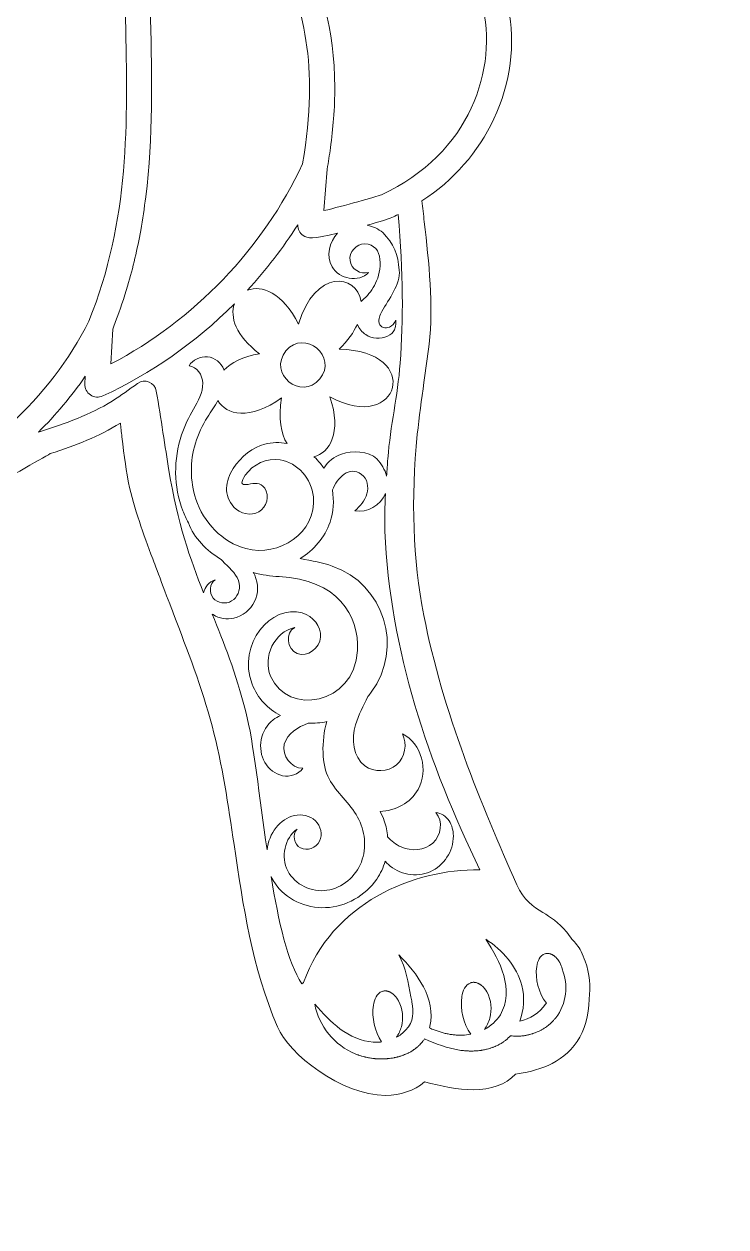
# Model space of a CAD drawing. Header units: inches. Extents: x -3.1 to 9.6, y -3.2 to 12.7.
# Drawn here: x 7.394 to 9.597, y 5.209 to 8.985 of the extents above; entities that cross this region are included whole.
import ezdxf

# ---------------------------------------------------------------- set-up
doc = ezdxf.new("R2010")
doc.units = ezdxf.units.IN
doc.header["$MEASUREMENT"] = 0
doc.layers.add('_U+0421_U+043B_U+043E_U+0439 1', color=7, linetype='Continuous')

# ---------------------------------------------------------------- blocks, each defined once
blk = doc.blocks.new('block 4')
at = {"layer": '_U+0421_U+043B_U+043E_U+0439 1', "lineweight": 0}
for points, knots in [([(9.5956, 10.6371), (9.5969, 10.708), (9.583, 10.7766), (9.5554, 10.8354), (9.531, 10.8871), (9.4967, 10.9293), (9.455, 10.9591), (9.4854, 11.0268), (9.4934, 11.107), (9.4764, 11.1846), (9.459, 11.2645), (9.4166, 11.3358), (9.3582, 11.3848), (9.3915, 11.4737), (9.3868, 11.58), (9.3442, 11.6698), (9.3089, 11.7443), (9.2509, 11.7997), (9.1817, 11.8267), (9.1984, 11.913), (9.1801, 11.9941), (9.1287, 12.0583), (9.0914, 12.105), (9.0375, 12.1419), (8.9727, 12.1648), (8.9237, 12.1822), (8.8692, 12.1913), (8.813, 12.1918), (8.8131, 12.248), (8.7894, 12.3032), (8.7445, 12.3484), (8.6796, 12.4137), (8.5839, 12.4473), (8.4973, 12.4375), (8.4547, 12.5251), (8.3692, 12.5911), (8.2624, 12.6172), (8.1612, 12.6418), (8.0605, 12.6259), (7.9838, 12.5748), (7.9636, 12.6021), (7.936, 12.6254), (7.9021, 12.6433), (7.8575, 12.6668), (7.8042, 12.6799), (7.7517, 12.6799), (7.7516, 12.6799), (7.7515, 12.6799), (7.7513, 12.6799), (7.6859, 12.6799), (7.6309, 12.6609), (7.5939, 12.6269), (7.5548, 12.6762), (7.499, 12.7058), (7.4364, 12.7088), (7.3711, 12.712), (7.3096, 12.6857), (7.2718, 12.6404), (7.1844, 12.6601), (7.1046, 12.6474), (7.0447, 12.6037), (7.0016, 12.5722), (6.9712, 12.5265), (6.9588, 12.4762), (6.9039, 12.4835), (6.8485, 12.47), (6.8014, 12.4371), (6.7541, 12.4039), (6.7223, 12.356), (6.7106, 12.3014), (6.6724, 12.303), (6.6325, 12.2917), (6.5962, 12.2683), (6.5404, 12.2324), (6.5001, 12.1727), (6.4866, 12.108), (6.4565, 12.0968), (6.4287, 12.0743), (6.4048, 12.0416), (6.3607, 11.9809), (6.3382, 11.8957), (6.3455, 11.822), (6.2944, 11.7827), (6.2598, 11.7306), (6.2448, 11.6701), (6.2319, 11.6183), (6.2335, 11.5613), (6.2492, 11.5036), (6.1896, 11.464), (6.1497, 11.4081), (6.1333, 11.3401), (6.1201, 11.2857), (6.1231, 11.2251), (6.1411, 11.1701), (6.0586, 11.0805), (6.0147, 10.9148), (6.0688, 10.8095), (6.0437, 10.7567), (6.0282, 10.7037), (6.0224, 10.6512), (5.9684, 10.6517), (5.9139, 10.6547), (5.8609, 10.6577), (5.8018, 10.6609), (5.7407, 10.6643), (5.6793, 10.6643), (5.669, 10.6643), (5.6588, 10.6642), (5.649, 10.6641), (5.4875, 10.6609), (5.4048, 10.6298), (4.9455, 10.457), (4.8687, 10.4281), (4.7818, 10.3954), (4.6819, 10.3581), (4.5157, 10.296), (4.402, 10.2425), (4.3125, 10.153), (4.2163, 10.0568), (4.1579, 9.9261), (4.1231, 9.7294), (4.1158, 9.6883), (4.1016, 9.6458), (4.0822, 9.5953), (4.0822, 9.5953), (4.0822, 9.5953), (4.0822, 9.5953), (4.0814, 9.5931), (3.9753, 9.3205), (3.9752, 9.3204), (3.9738, 9.3166), (3.9252, 9.173), (3.9251, 9.1726), (3.9236, 9.1681), (3.8713, 8.9916), (3.8711, 8.991), (3.8696, 8.9856), (3.8149, 8.7708), (3.8147, 8.77), (3.8132, 8.7636), (3.7515, 8.4765), (3.751, 8.4743), (3.7493, 8.4657), (3.7217, 8.3182), (3.7213, 8.3155), (3.706, 8.2303), (3.6908, 8.1394), (3.6758, 8.0424), (3.6447, 7.8486), (3.6106, 7.623), (3.6035, 7.5412), (3.5888, 7.3711), (3.6112, 7.1857), (3.69, 6.9912), (3.6919, 6.9866), (3.7028, 6.961), (3.7031, 6.9603), (3.705, 6.9559), (3.7171, 6.9298), (3.7174, 6.9292), (3.7197, 6.9245), (3.7247, 6.9142), (3.7249, 6.9139), (3.7299, 6.9038), (3.7352, 6.8936), (3.7407, 6.8834), (3.7409, 6.8831), (3.7593, 6.8506), (3.7596, 6.8501), (3.7625, 6.8451), (3.7791, 6.8185), (3.7791, 6.8185), (3.7893, 6.8025), (3.8002, 6.7866), (3.8119, 6.7708), (3.812, 6.7706), (3.8242, 6.7545), (3.8243, 6.7543), (3.8283, 6.7492), (3.8366, 6.7387), (3.8367, 6.7386), (3.8578, 6.7125), (3.8809, 6.687), (3.9063, 6.6626), (3.9063, 6.6626), (3.9065, 6.6624), (3.9065, 6.6624), (3.9369, 6.6331), (3.9706, 6.6053), (4.0079, 6.5799), (4.0079, 6.5799), (4.008, 6.5798), (4.008, 6.5798), (4.057, 6.5464), (4.1122, 6.5172), (4.1741, 6.4943), (4.2007, 6.3703), (4.193, 6.2815), (4.1862, 6.2028), (4.1806, 6.1382), (4.1753, 6.0773), (4.1917, 6.0126), (4.2115, 5.9343), (4.2696, 5.8694), (4.3364, 5.8486), (4.3817, 5.7781), (4.4502, 5.7366), (4.5223, 5.7366), (4.5549, 5.7366), (4.5859, 5.745), (4.6135, 5.7612), (4.6135, 5.7612), (4.6378, 5.7466), (4.6539, 5.7419), (4.7467, 5.594), (4.8622, 5.5165), (4.9984, 5.5024), (5.0068, 5.5015), (5.0153, 5.5005), (5.0235, 5.4995), (5.0461, 5.4968), (5.0695, 5.494), (5.0929, 5.494), (5.131, 5.494), (5.1636, 5.5016), (5.1939, 5.5176), (5.2301, 5.5071), (5.2645, 5.5017), (5.2965, 5.5017), (5.3767, 5.5017), (5.4416, 5.5344), (5.4853, 5.5964), (5.4924, 5.5971), (5.499, 5.5977), (5.5053, 5.5983), (5.5801, 5.6051), (5.6142, 5.6082), (5.6524, 5.6403), (5.7207, 5.6977), (5.7451, 5.7968), (5.7146, 5.8929), (5.6859, 5.9834), (5.6016, 6.0844), (5.4504, 6.1045), (5.4088, 6.1729), (5.3855, 6.218), (5.3664, 6.2547), (5.3482, 6.2898), (5.3339, 6.3174), (5.3117, 6.3508), (5.2936, 6.3779), (5.2774, 6.4044), (5.2627, 6.4309), (5.3229, 6.4174), (5.382, 6.4139), (5.4271, 6.4139), (5.4882, 6.4139), (5.5505, 6.4201), (5.6072, 6.4319), (5.7381, 6.4591), (5.8513, 6.5345), (5.9608, 6.6074), (6.0917, 6.6946), (6.2154, 6.7769), (6.3612, 6.7769), (6.3691, 6.7769), (6.3771, 6.7766), (6.385, 6.7762), (6.4063, 6.5702), (6.4088, 6.4169), (6.3834, 6.2613), (6.3774, 6.2244), (6.3696, 6.1867), (6.362, 6.1503), (6.3435, 6.0621), (6.3245, 5.971), (6.3283, 5.8767), (6.275, 5.7965), (6.2454, 5.6991), (6.2446, 5.6032), (6.2295, 5.5687), (6.2237, 5.5299), (6.228, 5.4919), (6.2271, 5.4457), (6.2397, 5.4007), (6.2658, 5.3612), (6.3076, 5.2978), (6.3785, 5.2584), (6.4507, 5.2584), (6.4891, 5.2584), (6.526, 5.2693), (6.5592, 5.2901), (6.6063, 5.2429), (6.6755, 5.2148), (6.7478, 5.2148), (6.7964, 5.2148), (6.8432, 5.2273), (6.8847, 5.2512), (6.9372, 5.2235), (6.9909, 5.209), (7.0414, 5.209), (7.1123, 5.209), (7.1727, 5.2373), (7.2116, 5.2886), (7.2313, 5.3147), (7.2446, 5.3459), (7.2514, 5.3808), (7.2802, 5.4431), (7.279, 5.5176), (7.2452, 5.5759), (7.2429, 5.58), (7.2401, 5.5838), (7.2371, 5.5873), (7.2372, 5.5917), (7.2373, 5.5961), (7.2375, 5.6005), (7.238, 5.6204), (7.2386, 5.6409), (7.2353, 5.6605), (7.229, 5.6981), (7.2196, 5.7349), (7.2105, 5.7705), (7.2085, 5.7785), (7.2065, 5.7865), (7.2045, 5.7945), (7.1686, 5.9381), (7.147, 6.0727), (7.1385, 6.2061), (7.1137, 6.5933), (7.1435, 6.9844), (7.1794, 7.3495), (7.1809, 7.3652), (7.1826, 7.3808), (7.1847, 7.396), (7.1866, 7.4041), (7.1885, 7.4122), (7.1907, 7.4203), (7.2063, 7.4775), (7.2184, 7.489), (7.2693, 7.5181), (7.3144, 7.5439), (7.4521, 7.6228), (7.4758, 7.6364), (7.5576, 7.6631), (7.6277, 7.69), (7.6961, 7.7323), (7.6974, 7.7192), (7.6989, 7.7045), (7.7007, 7.6888), (7.7073, 7.6315), (7.7163, 7.5697), (7.7216, 7.5452), (7.7395, 7.462), (7.7689, 7.3829), (7.7974, 7.3064), (7.8021, 7.2937), (7.8457, 7.1775), (7.8626, 7.1335), (7.9066, 7.0192), (7.9521, 6.901), (7.9838, 6.7815), (8.0162, 6.6595), (8.0348, 6.5323), (8.0528, 6.4093), (8.0807, 6.2193), (8.1094, 6.0229), (8.1893, 5.8368), (8.2255, 5.7524), (8.3875, 5.6221), (8.5286, 5.6221), (8.5753, 5.6221), (8.6172, 5.6366), (8.651, 5.6641), (8.7029, 5.6507), (8.7562, 5.6394), (8.8036, 5.6394), (8.8599, 5.6394), (8.9044, 5.6559), (8.9362, 5.6883), (8.9994, 5.6974), (9.0819, 5.7194), (9.1299, 5.791), (9.1531, 5.8256), (9.1661, 5.8728), (9.1671, 5.9236), (9.1732, 5.9632), (9.1693, 6.0047), (9.1548, 6.0428), (9.1515, 6.0537), (9.1473, 6.0642), (9.1421, 6.0741), (9.1343, 6.089), (9.1242, 6.1019), (9.1127, 6.1124), (9.1075, 6.1203), (9.102, 6.1281), (9.0961, 6.1355), (9.0725, 6.1653), (9.0457, 6.1818), (9.0222, 6.1964), (8.9905, 6.216), (8.9632, 6.2329), (8.9407, 6.2831), (8.8293, 6.5316), (8.7075, 6.8263), (8.6487, 7.1287), (8.6142, 7.3059), (8.6075, 7.4919), (8.6281, 7.6973), (8.6336, 7.7513), (8.6413, 7.8063), (8.6488, 7.8595), (8.6543, 7.8988), (8.66, 7.9395), (8.6648, 7.9796), (8.6795, 8.1026), (8.6645, 8.2353), (8.65, 8.3637), (8.6474, 8.3864), (8.645, 8.4083), (8.6427, 8.4298), (8.7422, 8.495), (8.8192, 8.5825), (8.8683, 8.6871), (8.9209, 8.7995), (8.9367, 8.9223), (8.9139, 9.0365), (9.0407, 9.0966), (9.1355, 9.1697), (9.1962, 9.2539), (9.2733, 9.361), (9.2969, 9.4866), (9.2665, 9.6276), (9.3716, 9.6812), (9.4413, 9.7837), (9.4791, 9.9395), (9.5138, 10.0827), (9.5066, 10.2036), (9.4576, 10.2987), (9.4537, 10.3063), (9.4496, 10.3139), (9.4452, 10.3214), (9.5365, 10.3834), (9.5931, 10.5001), (9.5956, 10.6371)], [0, 0, 0, 0, 1, 1, 1, 2, 2, 2, 3, 3, 3, 4, 4, 4, 5, 5, 5, 6, 6, 6, 7, 7, 7, 8, 8, 8, 9, 9, 9, 10, 10, 10, 11, 11, 11, 12, 12, 12, 13, 13, 13, 14, 14, 14, 15, 15, 15, 16, 16, 16, 17, 17, 17, 18, 18, 18, 19, 19, 19, 20, 20, 20, 21, 21, 21, 22, 22, 22, 23, 23, 23, 24, 24, 24, 25, 25, 25, 26, 26, 26, 27, 27, 27, 28, 28, 28, 29, 29, 29, 30, 30, 30, 31, 31, 31, 32, 32, 32, 33, 33, 33, 34, 34, 34, 35, 35, 35, 36, 36, 36, 37, 37, 37, 38, 38, 38, 39, 39, 39, 40, 40, 40, 41, 41, 41, 42, 42, 42, 43, 43, 43, 44, 44, 44, 45, 45, 45, 46, 46, 46, 47, 47, 47, 48, 48, 48, 49, 49, 49, 50, 50, 50, 51, 51, 51, 52, 52, 52, 53, 53, 53, 54, 54, 54, 55, 55, 55, 56, 56, 56, 57, 57, 57, 58, 58, 58, 59, 59, 59, 60, 60, 60, 61, 61, 61, 62, 62, 62, 63, 63, 63, 64, 64, 64, 65, 65, 65, 66, 66, 66, 67, 67, 67, 68, 68, 68, 69, 69, 69, 70, 70, 70, 71, 71, 71, 72, 72, 72, 73, 73, 73, 74, 74, 74, 75, 75, 75, 76, 76, 76, 77, 77, 77, 78, 78, 78, 79, 79, 79, 80, 80, 80, 81, 81, 81, 82, 82, 82, 83, 83, 83, 84, 84, 84, 85, 85, 85, 86, 86, 86, 87, 87, 87, 88, 88, 88, 89, 89, 89, 90, 90, 90, 91, 91, 91, 92, 92, 92, 93, 93, 93, 94, 94, 94, 95, 95, 95, 96, 96, 96, 97, 97, 97, 98, 98, 98, 99, 99, 99, 100, 100, 100, 101, 101, 101, 102, 102, 102, 103, 103, 103, 104, 104, 104, 105, 105, 105, 106, 106, 106, 107, 107, 107, 108, 108, 108, 109, 109, 109, 110, 110, 110, 111, 111, 111, 112, 112, 112, 113, 113, 113, 114, 114, 114, 115, 115, 115, 116, 116, 116, 117, 117, 117, 118, 118, 118, 119, 119, 119, 120, 120, 120, 121, 121, 121, 122, 122, 122, 123, 123, 123, 124, 124, 124, 125, 125, 125, 126, 126, 126, 127, 127, 127, 128, 128, 128, 129, 129, 129, 130, 130, 130, 131, 131, 131, 132, 132, 132, 133, 133, 133, 134, 134, 134, 135, 135, 135, 136, 136, 136, 137, 137, 137, 138, 138, 138, 139, 139, 139, 140, 140, 140, 141, 141, 141, 142, 142, 142, 143, 143, 143, 144, 144, 144, 145, 145, 145, 146, 146, 146, 147, 147, 147, 148, 148, 148, 148]), ([(8.5154, 8.4493), (8.4991, 8.4427), (8.3947, 8.4132), (8.335, 8.3995), (8.335, 8.3995), (8.345, 8.5293), (8.345, 8.5293), (8.349, 8.5524), (8.3524, 8.5747), (8.3554, 8.5962), (8.3597, 8.6281), (8.363, 8.6584), (8.3652, 8.6873), (8.3679, 8.7221), (8.3692, 8.7549), (8.3691, 8.7862), (8.3689, 8.973), (8.3225, 9.1038), (8.2647, 9.2668), (8.2371, 9.3446), (8.2058, 9.4328), (8.1766, 9.5377), (8.1512, 9.6291), (8.1326, 9.7227), (8.121, 9.8168), (8.118, 9.8405), (8.1156, 9.8643), (8.1135, 9.8881), (8.1199, 9.8997), (8.1257, 9.9115), (8.1309, 9.9237), (8.1391, 9.9427), (8.1473, 9.9622), (8.1551, 9.9822), (8.1671, 10.013), (8.1783, 10.0448), (8.1871, 10.0773), (8.1951, 10.1067), (8.2012, 10.1366), (8.2043, 10.1668), (8.2153, 10.1767), (8.2259, 10.187), (8.2361, 10.1976), (8.2496, 10.2119), (8.2624, 10.2268), (8.2744, 10.2424), (8.3066, 10.1432), (8.3502, 10.0413), (8.4047, 9.9382), (8.4222, 9.9051), (8.4458, 9.8627), (8.4731, 9.8136), (8.584, 9.6145), (8.7694, 9.2812), (8.8302, 9.049), (8.8302, 9.049), (8.8303, 9.0488), (8.8303, 9.0488), (8.8303, 9.0488), (8.8303, 9.0488), (8.8303, 9.0488), (8.8845, 8.8473), (8.7937, 8.5767), (8.5154, 8.4493)], [0, 0, 0, 0, 1, 1, 1, 2, 2, 2, 3, 3, 3, 4, 4, 4, 5, 5, 5, 6, 6, 6, 7, 7, 7, 8, 8, 8, 9, 9, 9, 10, 10, 10, 11, 11, 11, 12, 12, 12, 13, 13, 13, 14, 14, 14, 15, 15, 15, 16, 16, 16, 17, 17, 17, 18, 18, 18, 19, 19, 19, 20, 20, 20, 21, 21, 21, 21]), ([(8.2681, 8.5461), (8.1437, 8.2801), (7.9268, 8.0544), (7.6664, 7.9179), (7.6664, 7.9179), (7.6718, 8.0275), (7.6718, 8.0275), (7.6749, 8.0354), (7.678, 8.0432), (7.681, 8.051), (7.6952, 8.0881), (7.7077, 8.1252), (7.7186, 8.1622), (7.7359, 8.2207), (7.7494, 8.279), (7.7598, 8.3371), (7.7661, 8.3722), (7.7713, 8.4072), (7.7756, 8.4421), (7.7987, 8.6309), (7.7948, 8.8174), (7.7909, 9.0004), (7.7892, 9.083), (7.7874, 9.1683), (7.7881, 9.2523), (7.7886, 9.3099), (7.7897, 9.3616), (7.7913, 9.4088), (7.7916, 9.4169), (7.7919, 9.4249), (7.7923, 9.4328), (7.8145, 9.448), (7.8354, 9.4652), (7.8545, 9.4848), (7.8679, 9.4985), (7.8804, 9.5134), (7.8918, 9.5296), (7.897, 9.537), (7.9019, 9.5446), (7.9065, 9.5523), (7.9373, 9.6036), (7.9541, 9.6598), (7.9621, 9.7177), (7.9627, 9.7225), (7.9633, 9.7273), (7.9638, 9.7322), (7.9933, 9.7501), (8.0203, 9.7715), (8.0443, 9.7957), (8.0564, 9.7016), (8.0753, 9.608), (8.1008, 9.5166), (8.1307, 9.4091), (8.1625, 9.3195), (8.1905, 9.2405), (8.2672, 9.0243), (8.3227, 8.8677), (8.2681, 8.5461)], [0, 0, 0, 0, 1, 1, 1, 2, 2, 2, 3, 3, 3, 4, 4, 4, 5, 5, 5, 6, 6, 6, 7, 7, 7, 8, 8, 8, 9, 9, 9, 10, 10, 10, 11, 11, 11, 12, 12, 12, 13, 13, 13, 14, 14, 14, 15, 15, 15, 16, 16, 16, 17, 17, 17, 18, 18, 18, 19, 19, 19, 19]), ([(7.3493, 7.7277), (7.3344, 7.7671), (7.2309, 8.0568), (7.2205, 8.0834), (7.2205, 8.0837), (7.2205, 8.0841), (7.2205, 8.0844), (7.2293, 8.4722), (7.3079, 8.8785), (7.4383, 9.2155), (7.448, 9.2407), (7.458, 9.2655), (7.4683, 9.2898), (7.4852, 9.3023), (7.502, 9.3151), (7.5182, 9.3284), (7.5202, 9.3288), (7.5222, 9.3293), (7.5242, 9.3297), (7.5468, 9.3347), (7.5696, 9.3401), (7.5924, 9.3463), (7.6189, 9.3535), (7.6453, 9.3618), (7.6712, 9.3715), (7.685, 9.3767), (7.6986, 9.3822), (7.7119, 9.3882), (7.7107, 9.3468), (7.7098, 9.302), (7.7094, 9.253), (7.7087, 9.1679), (7.7105, 9.0819), (7.7122, 8.9988), (7.7191, 8.675), (7.7256, 8.3692), (7.5969, 8.0524), (7.5356, 7.9307), (7.4506, 7.8193), (7.3493, 7.7277)], [0, 0, 0, 0, 1, 1, 1, 2, 2, 2, 3, 3, 3, 4, 4, 4, 5, 5, 5, 6, 6, 6, 7, 7, 7, 8, 8, 8, 9, 9, 9, 10, 10, 10, 11, 11, 11, 12, 12, 12, 13, 13, 13, 13]), ([(8.3538, 7.8145), (8.5753, 7.6948), (8.6462, 7.9618), (8.3826, 7.9639), (8.4105, 7.9913), (8.4289, 8.0177), (8.44, 8.0422), (8.4453, 8.0292), (8.4544, 8.0176), (8.4661, 8.0099), (8.4861, 7.9968), (8.513, 7.995), (8.5346, 8.0053), (8.5443, 8.0099), (8.5522, 8.0152), (8.5567, 8.0254), (8.5633, 8.0405), (8.5605, 8.05), (8.5609, 8.0553), (8.5552, 8.0442), (8.5498, 8.0375), (8.5411, 8.0339), (8.5274, 8.0282), (8.513, 8.0314), (8.5086, 8.0462), (8.505, 8.0582), (8.5112, 8.0718), (8.5168, 8.0822), (8.5383, 8.122), (8.5754, 8.1664), (8.5714, 8.2127), (8.5673, 8.2608), (8.5543, 8.2957), (8.5199, 8.3301), (8.5058, 8.3417), (8.4888, 8.3497), (8.471, 8.3536), (8.5051, 8.3632), (8.5382, 8.3731), (8.5478, 8.3776), (8.5546, 8.3807), (8.5613, 8.3839), (8.5679, 8.3871), (8.5838, 8.2014), (8.5845, 8.0571), (8.5743, 7.9207), (8.5664, 7.8151), (8.5434, 7.7253), (8.5355, 7.6206), (8.5342, 7.603), (8.5328, 7.5848), (8.5315, 7.5662), (8.5265, 7.5863), (8.5154, 7.6051), (8.5009, 7.6196), (8.4752, 7.6453), (8.4228, 7.6462), (8.3903, 7.6349), (8.3675, 7.6271), (8.3474, 7.6112), (8.3344, 7.5911), (8.3311, 7.5961), (8.3276, 7.601), (8.3239, 7.6056), (8.3177, 7.6132), (8.311, 7.6202), (8.3036, 7.6267), (8.3524, 7.638), (8.3919, 7.7029), (8.3538, 7.8145)], [0, 0, 0, 0, 1, 1, 1, 2, 2, 2, 3, 3, 3, 4, 4, 4, 5, 5, 5, 6, 6, 6, 7, 7, 7, 8, 8, 8, 9, 9, 9, 10, 10, 10, 11, 11, 11, 12, 12, 12, 13, 13, 13, 14, 14, 14, 15, 15, 15, 16, 16, 16, 17, 17, 17, 18, 18, 18, 19, 19, 19, 20, 20, 20, 21, 21, 21, 22, 22, 22, 23, 23, 23, 23]), ([(8.3606, 8.2232), (8.3828, 8.1837), (8.4441, 8.1726), (8.4753, 8.2053), (8.4504, 8.1971), (8.4205, 8.216), (8.4168, 8.2423), (8.4131, 8.2686), (8.4366, 8.2954), (8.4627, 8.2947), (8.5259, 8.293), (8.5166, 8.2085), (8.4969, 8.1711), (8.4873, 8.1529), (8.476, 8.1354), (8.4605, 8.1224), (8.4574, 8.1198), (8.4545, 8.1169), (8.4519, 8.1138), (8.4377, 8.2011), (8.3065, 8.2168), (8.2551, 8.0428), (8.2055, 8.1424), (8.1388, 8.1663), (8.0949, 8.1494), (8.154, 8.2135), (8.2067, 8.282), (8.2526, 8.3544), (8.2527, 8.3414), (8.2591, 8.329), (8.2699, 8.3214), (8.2846, 8.3112), (8.2982, 8.3089), (8.378, 8.3287), (8.3514, 8.3013), (8.3418, 8.2566), (8.3606, 8.2232)], [0, 0, 0, 0, 1, 1, 1, 2, 2, 2, 3, 3, 3, 4, 4, 4, 5, 5, 5, 6, 6, 6, 7, 7, 7, 8, 8, 8, 9, 9, 9, 10, 10, 10, 11, 11, 11, 12, 12, 12, 12]), ([(7.993, 7.2404), (7.975, 7.2343), (7.9615, 7.2178), (7.9572, 7.1993), (7.915, 7.3056), (7.8754, 7.4183), (7.8485, 7.5835), (7.8367, 7.6557), (7.8233, 7.7472), (7.8087, 7.8329), (7.804, 7.8602), (7.7723, 7.8731), (7.7499, 7.8568), (7.7239, 7.838), (7.6975, 7.8195), (7.6707, 7.8014), (7.6008, 7.7581), (7.525, 7.7314), (7.4387, 7.7039), (7.4931, 7.7575), (7.5425, 7.8165), (7.5858, 7.8794), (7.5858, 7.8794), (7.5846, 7.855), (7.5846, 7.855), (7.5839, 7.8413), (7.5905, 7.8282), (7.6019, 7.8205), (7.6133, 7.8128), (7.6279, 7.8116), (7.6404, 7.8174), (7.7929, 7.8876), (7.9316, 7.9846), (8.0528, 8.1056), (8.0531, 8.1059), (8.0535, 8.1063), (8.0538, 8.1066), (8.0397, 8.0662), (8.0569, 8.0061), (8.1329, 7.95), (8.0798, 7.9408), (8.0435, 7.9216), (8.0212, 7.8987), (8.0211, 7.8993), (8.0209, 7.8999), (8.0207, 7.9005), (8.0129, 7.9219), (7.9923, 7.938), (7.9696, 7.9404), (7.947, 7.9428), (7.9234, 7.9313), (7.9114, 7.912), (7.9366, 7.9099), (7.9538, 7.883), (7.9544, 7.8577), (7.955, 7.8285), (7.9401, 7.8007), (7.9255, 7.7764), (7.9102, 7.751), (7.8976, 7.724), (7.8882, 7.6958), (7.8624, 7.6185), (7.8627, 7.5334), (7.892, 7.4571), (7.8969, 7.4442), (7.9028, 7.4316), (7.9095, 7.4194), (7.9279, 7.3708), (7.9658, 7.3323), (8.0124, 7.3043), (8.0162, 7.2999), (8.0201, 7.2957), (8.0241, 7.2918), (8.0427, 7.2734), (8.0641, 7.2548), (8.0691, 7.2292), (8.0732, 7.2082), (8.0637, 7.1848), (8.0453, 7.1739), (8.0269, 7.163), (8.0007, 7.1667), (7.9871, 7.1832), (7.9736, 7.1998), (7.9759, 7.2275), (7.993, 7.2404)], [0, 0, 0, 0, 1, 1, 1, 2, 2, 2, 3, 3, 3, 4, 4, 4, 5, 5, 5, 6, 6, 6, 7, 7, 7, 8, 8, 8, 9, 9, 9, 10, 10, 10, 11, 11, 11, 12, 12, 12, 13, 13, 13, 14, 14, 14, 15, 15, 15, 16, 16, 16, 17, 17, 17, 18, 18, 18, 19, 19, 19, 20, 20, 20, 21, 21, 21, 22, 22, 22, 23, 23, 23, 24, 24, 24, 25, 25, 25, 26, 26, 26, 27, 27, 27, 28, 28, 28, 28]), ([(8.2158, 7.9589), (8.274, 8.0289), (8.38, 7.941), (8.3217, 7.8708), (8.2636, 7.8008), (8.1575, 7.8887), (8.2158, 7.9589)], [0, 0, 0, 0, 1, 1, 1, 2, 2, 2, 2]), ([(8.0522, 7.4687), (8.0716, 7.4475), (8.1055, 7.4397), (8.1305, 7.4538), (8.1555, 7.4678), (8.1659, 7.5045), (8.149, 7.5277), (8.1346, 7.5476), (8.1172, 7.5433), (8.0967, 7.5399), (8.0707, 7.5355), (8.0745, 7.5485), (8.088, 7.5684), (8.1113, 7.603), (8.1557, 7.6234), (8.1971, 7.617), (8.2527, 7.6083), (8.2967, 7.5566), (8.3018, 7.5007), (8.3123, 7.3862), (8.1935, 7.3111), (8.0901, 7.3384), (8.0158, 7.358), (7.9567, 7.4207), (7.9328, 7.4937), (7.9142, 7.5504), (7.9143, 7.6119), (7.9315, 7.669), (7.9402, 7.6979), (7.9531, 7.7255), (7.9693, 7.7509), (7.9809, 7.7689), (7.9925, 7.7851), (8.0024, 7.8032), (8.027, 7.7585), (8.1025, 7.7388), (8.2022, 7.8119), (8.1912, 7.7463), (8.2004, 7.6986), (8.2191, 7.6679), (8.196, 7.6723), (8.1722, 7.6721), (8.1493, 7.6663), (8.1135, 7.6574), (8.0737, 7.627), (8.0502, 7.5899), (8.0256, 7.5513), (8.0187, 7.5053), (8.0522, 7.4687)], [0, 0, 0, 0, 1, 1, 1, 2, 2, 2, 3, 3, 3, 4, 4, 4, 5, 5, 5, 6, 6, 6, 7, 7, 7, 8, 8, 8, 9, 9, 9, 10, 10, 10, 11, 11, 11, 12, 12, 12, 13, 13, 13, 14, 14, 14, 15, 15, 15, 16, 16, 16, 16]), ([(8.8248, 6.3303), (8.6141, 6.3324), (8.3599, 6.2258), (8.2712, 5.9759), (8.2692, 5.9748), (8.2673, 5.9737), (8.2654, 5.9725), (8.2214, 6.0389), (8.1921, 6.168), (8.1691, 6.3094), (8.1723, 6.3023), (8.176, 6.2954), (8.1804, 6.2889), (8.2146, 6.2373), (8.2784, 6.2087), (8.3403, 6.2113), (8.4038, 6.214), (8.4652, 6.2483), (8.5009, 6.3009), (8.5126, 6.3183), (8.5214, 6.3375), (8.5272, 6.3576), (8.5301, 6.3541), (8.5331, 6.3507), (8.5363, 6.3476), (8.5704, 6.3148), (8.6247, 6.3049), (8.6682, 6.3237), (8.7117, 6.3425), (8.7417, 6.3888), (8.7412, 6.4362), (8.741, 6.4529), (8.7371, 6.47), (8.7278, 6.4839), (8.7185, 6.4979), (8.7032, 6.5083), (8.6865, 6.5096), (8.7094, 6.4826), (8.7031, 6.4378), (8.6768, 6.4142), (8.6505, 6.3905), (8.6095, 6.3874), (8.5772, 6.4019), (8.5608, 6.4091), (8.5467, 6.4203), (8.5349, 6.4337), (8.5335, 6.4506), (8.53, 6.4673), (8.5243, 6.4833), (8.5207, 6.4936), (8.5163, 6.5035), (8.5112, 6.5131), (8.5594, 6.5154), (8.6067, 6.5402), (8.6306, 6.5821), (8.6643, 6.641), (8.6419, 6.7268), (8.5811, 6.757), (8.5979, 6.7255), (8.5898, 6.6829), (8.5628, 6.6597), (8.5357, 6.6365), (8.4923, 6.6351), (8.4638, 6.6564), (8.4262, 6.6846), (8.4211, 6.7404), (8.4342, 6.7855), (8.4431, 6.8164), (8.4586, 6.8448), (8.4727, 6.8738), (8.4765, 6.8782), (8.4801, 6.8828), (8.4836, 6.8876), (8.5864, 7.0266), (8.5243, 7.2267), (8.3613, 7.2834), (8.3323, 7.2935), (8.2977, 7.3006), (8.2605, 7.307), (8.3032, 7.3335), (8.3375, 7.3731), (8.3541, 7.4211), (8.3652, 7.4534), (8.3676, 7.4887), (8.3614, 7.5223), (8.3767, 7.5596), (8.4136, 7.6009), (8.4533, 7.5711), (8.4712, 7.5577), (8.4763, 7.5318), (8.4701, 7.5103), (8.4639, 7.4888), (8.4485, 7.4711), (8.4316, 7.4564), (8.471, 7.4503), (8.5129, 7.4745), (8.5281, 7.5111), (8.526, 7.4707), (8.525, 7.4301), (8.5265, 7.3928), (8.5416, 7.0198), (8.6628, 6.6637), (8.8248, 6.3303)], [0, 0, 0, 0, 1, 1, 1, 2, 2, 2, 3, 3, 3, 4, 4, 4, 5, 5, 5, 6, 6, 6, 7, 7, 7, 8, 8, 8, 9, 9, 9, 10, 10, 10, 11, 11, 11, 12, 12, 12, 13, 13, 13, 14, 14, 14, 15, 15, 15, 16, 16, 16, 17, 17, 17, 18, 18, 18, 19, 19, 19, 20, 20, 20, 21, 21, 21, 22, 22, 22, 23, 23, 23, 24, 24, 24, 25, 25, 25, 26, 26, 26, 27, 27, 27, 28, 28, 28, 29, 29, 29, 30, 30, 30, 31, 31, 31, 32, 32, 32, 33, 33, 33, 34, 34, 34, 34]), ([(8.0897, 6.8262), (8.0581, 6.95), (8.0208, 7.0426), (7.9841, 7.1329), (7.985, 7.1323), (7.9859, 7.1316), (7.9868, 7.131), (8.0057, 7.1184), (8.0301, 7.1152), (8.0522, 7.1203), (8.08, 7.1267), (8.1045, 7.1462), (8.117, 7.1718), (8.1295, 7.1975), (8.1298, 7.2288), (8.1176, 7.2547), (8.1163, 7.2575), (8.1148, 7.2602), (8.1133, 7.2628), (8.1404, 7.2558), (8.1678, 7.2517), (8.1943, 7.2504), (8.3775, 7.2415), (8.4466, 7.1293), (8.4401, 7.0183), (8.4302, 6.846), (8.2209, 6.8132), (8.1675, 6.9375), (8.1417, 6.9974), (8.1794, 7.078), (8.2435, 7.0903), (8.2124, 7.0751), (8.2187, 7.0209), (8.2511, 7.0088), (8.2835, 6.9967), (8.3218, 7.0255), (8.3246, 7.06), (8.3273, 7.0945), (8.3002, 7.127), (8.2669, 7.1366), (8.1704, 7.1647), (8.061, 7.0383), (8.1096, 6.9131), (8.127, 6.8683), (8.1593, 6.8347), (8.1987, 6.8141), (8.1906, 6.8106), (8.1828, 6.8062), (8.1758, 6.8008), (8.1362, 6.7706), (8.1243, 6.7097), (8.1496, 6.6668), (8.1617, 6.6463), (8.1819, 6.63), (8.2052, 6.6254), (8.2286, 6.6209), (8.2548, 6.6294), (8.2688, 6.6487), (8.2322, 6.649), (8.2015, 6.6888), (8.2105, 6.7243), (8.219, 6.758), (8.2535, 6.7775), (8.2857, 6.7906), (8.2857, 6.7906), (8.286, 6.7907), (8.286, 6.7907), (8.305, 6.7898), (8.3245, 6.7913), (8.3437, 6.7954), (8.3268, 6.7336), (8.3272, 6.6592), (8.3509, 6.6158), (8.3749, 6.5719), (8.4161, 6.5393), (8.4404, 6.4956), (8.4642, 6.453), (8.4701, 6.3999), (8.4524, 6.3543), (8.4348, 6.3088), (8.3928, 6.2727), (8.3444, 6.2657), (8.2961, 6.2588), (8.2438, 6.2833), (8.2215, 6.3268), (8.1992, 6.3702), (8.2112, 6.4294), (8.2507, 6.458), (8.2342, 6.4415), (8.2408, 6.4093), (8.2617, 6.3986), (8.2825, 6.3879), (8.3107, 6.3989), (8.3212, 6.4198), (8.3317, 6.4408), (8.3252, 6.468), (8.3082, 6.4841), (8.2911, 6.5002), (8.2655, 6.5055), (8.2426, 6.5004), (8.2197, 6.4954), (8.1997, 6.4808), (8.1849, 6.4626), (8.1688, 6.4425), (8.1594, 6.418), (8.1563, 6.3925), (8.1322, 6.5595), (8.1142, 6.73), (8.0897, 6.8262)], [0, 0, 0, 0, 1, 1, 1, 2, 2, 2, 3, 3, 3, 4, 4, 4, 5, 5, 5, 6, 6, 6, 7, 7, 7, 8, 8, 8, 9, 9, 9, 10, 10, 10, 11, 11, 11, 12, 12, 12, 13, 13, 13, 14, 14, 14, 15, 15, 15, 16, 16, 16, 17, 17, 17, 18, 18, 18, 19, 19, 19, 20, 20, 20, 21, 21, 21, 22, 22, 22, 23, 23, 23, 24, 24, 24, 25, 25, 25, 26, 26, 26, 27, 27, 27, 28, 28, 28, 29, 29, 29, 30, 30, 30, 31, 31, 31, 32, 32, 32, 33, 33, 33, 34, 34, 34, 35, 35, 35, 36, 36, 36, 36]), ([(9.0031, 6.0268), (9.0055, 6.0431), (9.0127, 6.061), (9.0282, 6.0663), (9.0293, 6.0666), (9.0303, 6.0669), (9.0314, 6.0671), (9.0316, 6.0671), (9.0318, 6.0672), (9.032, 6.0672), (9.033, 6.0674), (9.034, 6.0675), (9.035, 6.0676), (9.0352, 6.0676), (9.0354, 6.0676), (9.0356, 6.0676), (9.0364, 6.0676), (9.0371, 6.0676), (9.0379, 6.0676), (9.0383, 6.0676), (9.0387, 6.0676), (9.0391, 6.0675), (9.0399, 6.0674), (9.0406, 6.0673), (9.0414, 6.0672), (9.0417, 6.0672), (9.042, 6.0671), (9.0423, 6.0671), (9.0434, 6.0668), (9.0444, 6.0666), (9.0455, 6.0662), (9.0457, 6.0662), (9.0458, 6.0661), (9.046, 6.0661), (9.0469, 6.0658), (9.0477, 6.0655), (9.0486, 6.0651), (9.0489, 6.0649), (9.0493, 6.0648), (9.0496, 6.0646), (9.0503, 6.0643), (9.051, 6.064), (9.0516, 6.0637), (9.052, 6.0634), (9.0524, 6.0632), (9.0528, 6.063), (9.0534, 6.0627), (9.054, 6.0623), (9.0546, 6.0619), (9.055, 6.0617), (9.0553, 6.0614), (9.0557, 6.0612), (9.0563, 6.0608), (9.0569, 6.0603), (9.0575, 6.0599), (9.0579, 6.0596), (9.0582, 6.0594), (9.0585, 6.0591), (9.0592, 6.0586), (9.06, 6.058), (9.0606, 6.0574), (9.0608, 6.0572), (9.061, 6.0571), (9.0612, 6.0569), (9.0621, 6.0561), (9.063, 6.0553), (9.0638, 6.0545), (9.064, 6.0542), (9.0643, 6.054), (9.0645, 6.0537), (9.0651, 6.0531), (9.0657, 6.0525), (9.0662, 6.0519), (9.0665, 6.0515), (9.0668, 6.0512), (9.0671, 6.0508), (9.0676, 6.0503), (9.0681, 6.0497), (9.0685, 6.0491), (9.0688, 6.0487), (9.0691, 6.0484), (9.0694, 6.048), (9.0698, 6.0474), (9.0703, 6.0468), (9.0707, 6.0462), (9.071, 6.0458), (9.0712, 6.0454), (9.0715, 6.0451), (9.0719, 6.0444), (9.0723, 6.0437), (9.0727, 6.0431), (9.0729, 6.0427), (9.0732, 6.0424), (9.0733, 6.0421), (9.0739, 6.0411), (9.0745, 6.0401), (9.075, 6.0391), (9.0784, 6.0326), (9.0811, 6.0257), (9.083, 6.0187), (9.103, 5.969), (9.0963, 5.9084), (9.0632, 5.8659), (9.0613, 5.8634), (9.0592, 5.861), (9.0571, 5.8587), (9.0564, 5.8579), (9.0557, 5.8572), (9.055, 5.8564), (9.0536, 5.8549), (9.0521, 5.8533), (9.0506, 5.8518), (9.0497, 5.851), (9.0488, 5.8502), (9.0479, 5.8493), (9.0465, 5.848), (9.0451, 5.8467), (9.0436, 5.8454), (9.0426, 5.8446), (9.0417, 5.8438), (9.0407, 5.843), (9.0392, 5.8418), (9.0377, 5.8406), (9.0361, 5.8395), (9.0351, 5.8387), (9.0341, 5.838), (9.0331, 5.8372), (9.0315, 5.8361), (9.0299, 5.835), (9.0282, 5.8339), (9.0272, 5.8333), (9.0262, 5.8326), (9.0252, 5.832), (9.0234, 5.8308), (9.0215, 5.8298), (9.0197, 5.8287), (9.0188, 5.8282), (9.0179, 5.8277), (9.017, 5.8272), (9.0115, 5.8242), (9.0057, 5.8215), (8.9999, 5.8192), (8.9989, 5.8188), (8.998, 5.8185), (8.997, 5.8181), (8.995, 5.8173), (8.993, 5.8166), (8.9909, 5.8159), (8.9898, 5.8156), (8.9887, 5.8152), (8.9875, 5.8149), (8.9856, 5.8143), (8.9837, 5.8137), (8.9818, 5.8132), (8.9806, 5.8129), (8.9794, 5.8126), (8.9781, 5.8123), (8.9763, 5.8118), (8.9744, 5.8114), (8.9725, 5.811), (8.9712, 5.8108), (8.97, 5.8105), (8.9688, 5.8103), (8.9668, 5.81), (8.9649, 5.8097), (8.963, 5.8094), (8.9618, 5.8092), (8.9606, 5.809), (8.9594, 5.8089), (8.9572, 5.8086), (8.9551, 5.8084), (8.953, 5.8083), (8.952, 5.8082), (8.9509, 5.8081), (8.9499, 5.808), (8.9468, 5.8078), (8.9436, 5.8077), (8.9405, 5.8077), (8.9338, 5.8077), (8.9271, 5.8081), (8.9205, 5.809), (8.9161, 5.8043), (8.9113, 5.7998), (8.9062, 5.7957), (8.904, 5.7939), (8.9017, 5.7922), (8.8993, 5.7905), (8.8986, 5.79), (8.8979, 5.7896), (8.8972, 5.7891), (8.8954, 5.7879), (8.8937, 5.7868), (8.8919, 5.7857), (8.8912, 5.7852), (8.8904, 5.7847), (8.8896, 5.7843), (8.8875, 5.783), (8.8852, 5.7818), (8.883, 5.7806), (8.8827, 5.7804), (8.8824, 5.7803), (8.8821, 5.7801), (8.8796, 5.7788), (8.877, 5.7776), (8.8744, 5.7764), (8.8737, 5.7761), (8.8729, 5.7758), (8.8722, 5.7755), (8.8702, 5.7746), (8.8682, 5.7738), (8.8663, 5.7731), (8.8654, 5.7728), (8.8646, 5.7725), (8.8637, 5.7722), (8.8615, 5.7713), (8.8593, 5.7706), (8.857, 5.7699), (8.8565, 5.7697), (8.856, 5.7695), (8.8555, 5.7694), (8.8528, 5.7686), (8.85, 5.7678), (8.8472, 5.7671), (8.8465, 5.7669), (8.8457, 5.7667), (8.845, 5.7666), (8.8429, 5.7661), (8.8407, 5.7656), (8.8386, 5.7652), (8.8377, 5.765), (8.8368, 5.7648), (8.8359, 5.7646), (8.8337, 5.7642), (8.8315, 5.7638), (8.8292, 5.7635), (8.8286, 5.7634), (8.8279, 5.7633), (8.8272, 5.7632), (8.8244, 5.7628), (8.8215, 5.7624), (8.8186, 5.7622), (8.8179, 5.7621), (8.8173, 5.762), (8.8166, 5.762), (8.8143, 5.7618), (8.8121, 5.7616), (8.8098, 5.7615), (8.8089, 5.7614), (8.8079, 5.7614), (8.807, 5.7613), (8.8048, 5.7613), (8.8026, 5.7612), (8.8004, 5.7612), (8.7996, 5.7611), (8.7989, 5.7611), (8.7981, 5.7611), (8.7962, 5.7611), (8.7944, 5.7612), (8.7925, 5.7612), (8.7912, 5.7612), (8.7898, 5.7612), (8.7885, 5.7613), (8.7866, 5.7613), (8.7847, 5.7615), (8.7827, 5.7616), (8.7815, 5.7617), (8.7802, 5.7617), (8.779, 5.7618), (8.7769, 5.762), (8.7748, 5.7622), (8.7727, 5.7624), (8.7717, 5.7625), (8.7706, 5.7626), (8.7695, 5.7628), (8.7664, 5.7631), (8.7633, 5.7635), (8.7602, 5.764), (8.7222, 5.77), (8.686, 5.7837), (8.6507, 5.7993), (8.6491, 5.7969), (8.6474, 5.7945), (8.6456, 5.7922), (8.6451, 5.7915), (8.6445, 5.7908), (8.644, 5.7902), (8.6427, 5.7885), (8.6413, 5.7869), (8.64, 5.7854), (8.6393, 5.7847), (8.6387, 5.784), (8.6381, 5.7833), (8.6365, 5.7816), (8.6348, 5.7799), (8.6331, 5.7782), (8.6327, 5.7779), (8.6324, 5.7775), (8.6321, 5.7772), (8.63, 5.7753), (8.6279, 5.7734), (8.6256, 5.7716), (8.625, 5.7711), (8.6244, 5.7706), (8.6237, 5.7701), (8.6221, 5.7688), (8.6204, 5.7676), (8.6187, 5.7664), (8.6179, 5.7658), (8.6172, 5.7653), (8.6164, 5.7648), (8.6146, 5.7635), (8.6127, 5.7623), (8.6109, 5.7612), (8.6103, 5.7608), (8.6097, 5.7604), (8.6091, 5.7601), (8.6067, 5.7586), (8.6042, 5.7573), (8.6016, 5.7559), (8.601, 5.7556), (8.6003, 5.7553), (8.5997, 5.755), (8.5977, 5.754), (8.5957, 5.753), (8.5937, 5.7521), (8.5928, 5.7518), (8.592, 5.7514), (8.5911, 5.751), (8.5891, 5.7502), (8.5871, 5.7494), (8.5851, 5.7486), (8.5844, 5.7483), (8.5836, 5.748), (8.5828, 5.7477), (8.5801, 5.7467), (8.5773, 5.7458), (8.5745, 5.7449), (8.574, 5.7448), (8.5735, 5.7446), (8.573, 5.7445), (8.5707, 5.7438), (8.5683, 5.7431), (8.5659, 5.7425), (8.565, 5.7423), (8.5641, 5.7421), (8.5631, 5.7418), (8.5611, 5.7413), (8.559, 5.7409), (8.5569, 5.7405), (8.556, 5.7403), (8.5551, 5.7401), (8.5542, 5.7399), (8.5512, 5.7394), (8.5483, 5.7389), (8.5453, 5.7384), (8.5453, 5.7384), (8.5451, 5.7384), (8.5451, 5.7384), (8.5422, 5.738), (8.5393, 5.7377), (8.5364, 5.7374), (8.5354, 5.7373), (8.5345, 5.7372), (8.5336, 5.7371), (8.5314, 5.7369), (8.5292, 5.7368), (8.5271, 5.7367), (8.5261, 5.7366), (8.5252, 5.7366), (8.5242, 5.7365), (8.5216, 5.7364), (8.519, 5.7364), (8.5163, 5.7364), (8.5159, 5.7364), (8.5155, 5.7363), (8.5151, 5.7363), (8.5119, 5.7363), (8.5088, 5.7364), (8.5056, 5.7366), (8.5047, 5.7366), (8.5039, 5.7367), (8.503, 5.7367), (8.5006, 5.7368), (8.4981, 5.737), (8.4957, 5.7372), (8.4948, 5.7373), (8.494, 5.7374), (8.4932, 5.7374), (8.49, 5.7378), (8.4869, 5.7381), (8.4838, 5.7386), (8.4833, 5.7386), (8.4829, 5.7387), (8.4825, 5.7388), (8.4798, 5.7392), (8.4771, 5.7396), (8.4744, 5.7401), (8.4735, 5.7403), (8.4726, 5.7405), (8.4717, 5.7407), (8.4692, 5.7412), (8.4667, 5.7417), (8.4642, 5.7423), (8.4636, 5.7424), (8.463, 5.7426), (8.4624, 5.7427), (8.4594, 5.7434), (8.4564, 5.7442), (8.4535, 5.7451), (8.4528, 5.7453), (8.4521, 5.7455), (8.4513, 5.7458), (8.449, 5.7465), (8.4467, 5.7472), (8.4445, 5.748), (8.4436, 5.7483), (8.4428, 5.7485), (8.442, 5.7488), (8.4391, 5.7499), (8.4363, 5.7509), (8.4335, 5.7521), (8.3686, 5.7788), (8.3191, 5.8398), (8.3061, 5.9087), (8.3306, 5.8804), (8.3561, 5.8525), (8.3863, 5.8303), (8.4166, 5.8082), (8.452, 5.7919), (8.4894, 5.7892), (8.4922, 5.789), (8.4951, 5.789), (8.4979, 5.7889), (8.4983, 5.7889), (8.4986, 5.7889), (8.499, 5.7889), (8.4995, 5.7889), (8.4999, 5.7889), (8.5004, 5.7889), (8.5022, 5.789), (8.5041, 5.789), (8.5059, 5.7891), (8.5067, 5.7892), (8.5074, 5.7892), (8.5082, 5.7892), (8.5108, 5.7894), (8.5134, 5.7896), (8.5159, 5.7899), (8.4939, 5.8236), (8.4844, 5.8654), (8.4904, 5.9052), (8.4931, 5.923), (8.5008, 5.9427), (8.5179, 5.9484), (8.5191, 5.9488), (8.5202, 5.9491), (8.5214, 5.9493), (8.5216, 5.9494), (8.5218, 5.9494), (8.522, 5.9494), (8.5231, 5.9496), (8.5242, 5.9498), (8.5253, 5.9498), (8.5255, 5.9499), (8.5257, 5.9499), (8.526, 5.9499), (8.5268, 5.9499), (8.5277, 5.9499), (8.5285, 5.9498), (8.529, 5.9498), (8.5294, 5.9498), (8.5298, 5.9498), (8.5307, 5.9497), (8.5315, 5.9496), (8.5323, 5.9494), (8.5327, 5.9494), (8.533, 5.9493), (8.5334, 5.9493), (8.5345, 5.949), (8.5357, 5.9488), (8.5368, 5.9484), (8.537, 5.9483), (8.5372, 5.9483), (8.5374, 5.9482), (8.5384, 5.9479), (8.5393, 5.9475), (8.5402, 5.9471), (8.5406, 5.947), (8.541, 5.9468), (8.5414, 5.9466), (8.5421, 5.9463), (8.5428, 5.9459), (8.5435, 5.9456), (8.544, 5.9453), (8.5444, 5.9451), (8.5448, 5.9448), (8.5455, 5.9445), (8.5462, 5.9441), (8.5468, 5.9437), (8.5472, 5.9434), (8.5476, 5.9431), (8.548, 5.9428), (8.5487, 5.9424), (8.5494, 5.9419), (8.55, 5.9414), (8.5504, 5.9412), (8.5508, 5.9409), (8.5511, 5.9406), (8.5519, 5.94), (8.5527, 5.9394), (8.5534, 5.9387), (8.5537, 5.9385), (8.5539, 5.9383), (8.5541, 5.9382), (8.5551, 5.9373), (8.556, 5.9364), (8.5569, 5.9355), (8.5572, 5.9352), (8.5574, 5.9349), (8.5577, 5.9347), (8.5583, 5.934), (8.559, 5.9333), (8.5596, 5.9326), (8.5599, 5.9323), (8.5602, 5.9319), (8.5605, 5.9315), (8.5611, 5.9309), (8.5616, 5.9302), (8.5621, 5.9296), (8.5624, 5.9292), (8.5627, 5.9288), (8.563, 5.9284), (8.5635, 5.9277), (8.564, 5.927), (8.5645, 5.9264), (8.5648, 5.926), (8.5651, 5.9256), (8.5653, 5.9252), (8.5658, 5.9244), (8.5663, 5.9237), (8.5667, 5.9229), (8.567, 5.9226), (8.5672, 5.9222), (8.5674, 5.9219), (8.5681, 5.9208), (8.5687, 5.9197), (8.5693, 5.9186), (8.5822, 5.8939), (8.5853, 5.8644), (8.578, 5.8375), (8.5747, 5.8257), (8.5695, 5.8145), (8.5625, 5.8043), (8.5733, 5.8101), (8.5831, 5.8175), (8.5914, 5.8266), (8.6172, 5.8547), (8.617, 5.8829), (8.6113, 5.915), (8.6103, 5.9202), (8.6093, 5.9255), (8.6081, 5.9309), (8.5982, 5.9778), (8.5932, 6.0202), (8.57, 6.0635), (8.5991, 6.0326), (8.6277, 6.0004), (8.6474, 5.9628), (8.6671, 5.9251), (8.6773, 5.881), (8.6677, 5.8396), (8.6673, 5.8376), (8.6667, 5.8357), (8.6662, 5.8337), (8.6681, 5.8328), (8.6735, 5.8306), (8.6741, 5.8303), (8.6755, 5.8297), (8.6798, 5.828), (8.6806, 5.8277), (8.6818, 5.8272), (8.686, 5.8256), (8.6869, 5.8253), (8.6881, 5.8249), (8.6922, 5.8234), (8.6931, 5.8231), (8.6943, 5.8227), (8.6985, 5.8213), (8.6994, 5.8211), (8.7006, 5.8207), (8.7047, 5.8195), (8.7057, 5.8192), (8.7068, 5.8189), (8.711, 5.8178), (8.712, 5.8175), (8.7131, 5.8172), (8.7174, 5.8162), (8.7183, 5.816), (8.7195, 5.8157), (8.7237, 5.8148), (8.7247, 5.8147), (8.7259, 5.8144), (8.7301, 5.8137), (8.7311, 5.8135), (8.7323, 5.8133), (8.7366, 5.8127), (8.7375, 5.8126), (8.7388, 5.8124), (8.7431, 5.8119), (8.7439, 5.8118), (8.7453, 5.8117), (8.7496, 5.8113), (8.7504, 5.8113), (8.7521, 5.8111), (8.7539, 5.8111), (8.7557, 5.811), (8.7561, 5.811), (8.7565, 5.8109), (8.7568, 5.8109), (8.759, 5.8109), (8.7611, 5.8108), (8.7632, 5.8108), (8.7632, 5.8108), (8.7633, 5.8108), (8.7633, 5.8108), (8.7656, 5.8108), (8.7679, 5.8109), (8.7702, 5.8109), (8.7787, 5.8113), (8.7872, 5.8123), (8.7956, 5.8139), (8.7722, 5.8481), (8.7619, 5.8912), (8.7681, 5.9322), (8.7708, 5.95), (8.7786, 5.9697), (8.7956, 5.9754), (8.7968, 5.9758), (8.798, 5.9761), (8.7991, 5.9763), (8.7993, 5.9764), (8.7995, 5.9764), (8.7997, 5.9765), (8.8009, 5.9767), (8.802, 5.9768), (8.8031, 5.9769), (8.8033, 5.9769), (8.8035, 5.9769), (8.8037, 5.9769), (8.8046, 5.9769), (8.8054, 5.9769), (8.8063, 5.9769), (8.8067, 5.9768), (8.8071, 5.9768), (8.8076, 5.9768), (8.8084, 5.9767), (8.8092, 5.9766), (8.8101, 5.9765), (8.8104, 5.9764), (8.8107, 5.9764), (8.8111, 5.9763), (8.8122, 5.9761), (8.8134, 5.9758), (8.8145, 5.9754), (8.8147, 5.9754), (8.8149, 5.9753), (8.8151, 5.9752), (8.8161, 5.9749), (8.817, 5.9746), (8.8179, 5.9742), (8.8183, 5.974), (8.8187, 5.9738), (8.8191, 5.9736), (8.8198, 5.9733), (8.8206, 5.973), (8.8213, 5.9726), (8.8217, 5.9724), (8.8221, 5.9721), (8.8226, 5.9719), (8.8232, 5.9715), (8.8239, 5.9711), (8.8246, 5.9707), (8.825, 5.9704), (8.8254, 5.9702), (8.8258, 5.9699), (8.8265, 5.9694), (8.8271, 5.9689), (8.8278, 5.9685), (8.8281, 5.9682), (8.8285, 5.9679), (8.8289, 5.9676), (8.8296, 5.967), (8.8304, 5.9664), (8.8312, 5.9657), (8.8314, 5.9655), (8.8316, 5.9654), (8.8318, 5.9652), (8.8328, 5.9643), (8.8337, 5.9634), (8.8346, 5.9625), (8.8349, 5.9623), (8.8351, 5.962), (8.8354, 5.9617), (8.8361, 5.961), (8.8367, 5.9603), (8.8373, 5.9596), (8.8376, 5.9593), (8.8379, 5.9589), (8.8383, 5.9585), (8.8388, 5.9579), (8.8393, 5.9573), (8.8398, 5.9566), (8.8401, 5.9562), (8.8405, 5.9558), (8.8408, 5.9554), (8.8413, 5.9548), (8.8417, 5.9541), (8.8422, 5.9534), (8.8425, 5.953), (8.8428, 5.9526), (8.843, 5.9522), (8.8435, 5.9515), (8.844, 5.9507), (8.8445, 5.95), (8.8447, 5.9497), (8.8449, 5.9493), (8.8451, 5.9489), (8.8454, 5.9484), (8.8457, 5.9478), (8.8461, 5.9472), (8.8464, 5.9467), (8.8467, 5.9462), (8.847, 5.9456), (8.8599, 5.921), (8.8631, 5.8914), (8.8557, 5.8646), (8.8522, 5.8518), (8.8463, 5.8397), (8.8385, 5.829), (8.859, 5.8398), (8.8767, 5.8553), (8.8887, 5.8751), (8.9107, 5.9114), (8.9111, 5.9575), (8.8995, 5.9983), (8.8879, 6.0391), (8.8655, 6.0759), (8.8433, 6.112), (8.8959, 6.0777), (8.9401, 6.0273), (8.9561, 5.9665), (8.9656, 5.93), (8.9634, 5.8898), (8.9494, 5.855), (8.9815, 5.8604), (9.012, 5.8811), (9.0309, 5.9084), (9.0317, 5.9096), (9.0324, 5.9107), (9.0332, 5.9119), (9.0083, 5.9442), (8.997, 5.9866), (9.0031, 6.0268)], [0, 0, 0, 0, 1, 1, 1, 2, 2, 2, 3, 3, 3, 4, 4, 4, 5, 5, 5, 6, 6, 6, 7, 7, 7, 8, 8, 8, 9, 9, 9, 10, 10, 10, 11, 11, 11, 12, 12, 12, 13, 13, 13, 14, 14, 14, 15, 15, 15, 16, 16, 16, 17, 17, 17, 18, 18, 18, 19, 19, 19, 20, 20, 20, 21, 21, 21, 22, 22, 22, 23, 23, 23, 24, 24, 24, 25, 25, 25, 26, 26, 26, 27, 27, 27, 28, 28, 28, 29, 29, 29, 30, 30, 30, 31, 31, 31, 32, 32, 32, 33, 33, 33, 34, 34, 34, 35, 35, 35, 36, 36, 36, 37, 37, 37, 38, 38, 38, 39, 39, 39, 40, 40, 40, 41, 41, 41, 42, 42, 42, 43, 43, 43, 44, 44, 44, 45, 45, 45, 46, 46, 46, 47, 47, 47, 48, 48, 48, 49, 49, 49, 50, 50, 50, 51, 51, 51, 52, 52, 52, 53, 53, 53, 54, 54, 54, 55, 55, 55, 56, 56, 56, 57, 57, 57, 58, 58, 58, 59, 59, 59, 60, 60, 60, 61, 61, 61, 62, 62, 62, 63, 63, 63, 64, 64, 64, 65, 65, 65, 66, 66, 66, 67, 67, 67, 68, 68, 68, 69, 69, 69, 70, 70, 70, 71, 71, 71, 72, 72, 72, 73, 73, 73, 74, 74, 74, 75, 75, 75, 76, 76, 76, 77, 77, 77, 78, 78, 78, 79, 79, 79, 80, 80, 80, 81, 81, 81, 82, 82, 82, 83, 83, 83, 84, 84, 84, 85, 85, 85, 86, 86, 86, 87, 87, 87, 88, 88, 88, 89, 89, 89, 90, 90, 90, 91, 91, 91, 92, 92, 92, 93, 93, 93, 94, 94, 94, 95, 95, 95, 96, 96, 96, 97, 97, 97, 98, 98, 98, 99, 99, 99, 100, 100, 100, 101, 101, 101, 102, 102, 102, 103, 103, 103, 104, 104, 104, 105, 105, 105, 106, 106, 106, 107, 107, 107, 108, 108, 108, 109, 109, 109, 110, 110, 110, 111, 111, 111, 112, 112, 112, 113, 113, 113, 114, 114, 114, 115, 115, 115, 116, 116, 116, 117, 117, 117, 118, 118, 118, 119, 119, 119, 120, 120, 120, 121, 121, 121, 122, 122, 122, 123, 123, 123, 124, 124, 124, 125, 125, 125, 126, 126, 126, 127, 127, 127, 128, 128, 128, 129, 129, 129, 130, 130, 130, 131, 131, 131, 132, 132, 132, 133, 133, 133, 134, 134, 134, 135, 135, 135, 136, 136, 136, 137, 137, 137, 138, 138, 138, 139, 139, 139, 140, 140, 140, 141, 141, 141, 142, 142, 142, 143, 143, 143, 144, 144, 144, 145, 145, 145, 146, 146, 146, 147, 147, 147, 148, 148, 148, 149, 149, 149, 150, 150, 150, 151, 151, 151, 152, 152, 152, 153, 153, 153, 154, 154, 154, 155, 155, 155, 156, 156, 156, 157, 157, 157, 158, 158, 158, 159, 159, 159, 160, 160, 160, 161, 161, 161, 162, 162, 162, 163, 163, 163, 164, 164, 164, 165, 165, 165, 166, 166, 166, 167, 167, 167, 168, 168, 168, 169, 169, 169, 170, 170, 170, 171, 171, 171, 172, 172, 172, 173, 173, 173, 174, 174, 174, 175, 175, 175, 176, 176, 176, 177, 177, 177, 178, 178, 178, 179, 179, 179, 180, 180, 180, 181, 181, 181, 182, 182, 182, 183, 183, 183, 184, 184, 184, 185, 185, 185, 186, 186, 186, 187, 187, 187, 188, 188, 188, 189, 189, 189, 190, 190, 190, 191, 191, 191, 192, 192, 192, 193, 193, 193, 194, 194, 194, 195, 195, 195, 196, 196, 196, 197, 197, 197, 198, 198, 198, 199, 199, 199, 200, 200, 200, 201, 201, 201, 202, 202, 202, 203, 203, 203, 204, 204, 204, 205, 205, 205, 206, 206, 206, 207, 207, 207, 208, 208, 208, 209, 209, 209, 210, 210, 210, 211, 211, 211, 212, 212, 212, 213, 213, 213, 214, 214, 214, 215, 215, 215, 216, 216, 216, 217, 217, 217, 218, 218, 218, 219, 219, 219, 220, 220, 220, 221, 221, 221, 222, 222, 222, 223, 223, 223, 224, 224, 224, 225, 225, 225, 226, 226, 226, 227, 227, 227, 228, 228, 228, 229, 229, 229, 230, 230, 230, 231, 231, 231, 232, 232, 232, 233, 233, 233, 234, 234, 234, 235, 235, 235, 236, 236, 236, 237, 237, 237, 238, 238, 238, 239, 239, 239, 240, 240, 240, 241, 241, 241, 242, 242, 242, 243, 243, 243, 244, 244, 244, 245, 245, 245, 246, 246, 246, 247, 247, 247, 248, 248, 248, 249, 249, 249, 250, 250, 250, 251, 251, 251, 252, 252, 252, 253, 253, 253, 254, 254, 254, 254])]:
    blk.add_open_spline(points, degree=3, knots=knots, dxfattribs=at)

msp = doc.modelspace()

# ---------------------------------------------------------------- block references
at = {"layer": '_U+0421_U+043B_U+043E_U+0439 1'}
msp.add_blockref('block 4', (0, 0), dxfattribs=at)

doc.saveas('drawing.dxf')
